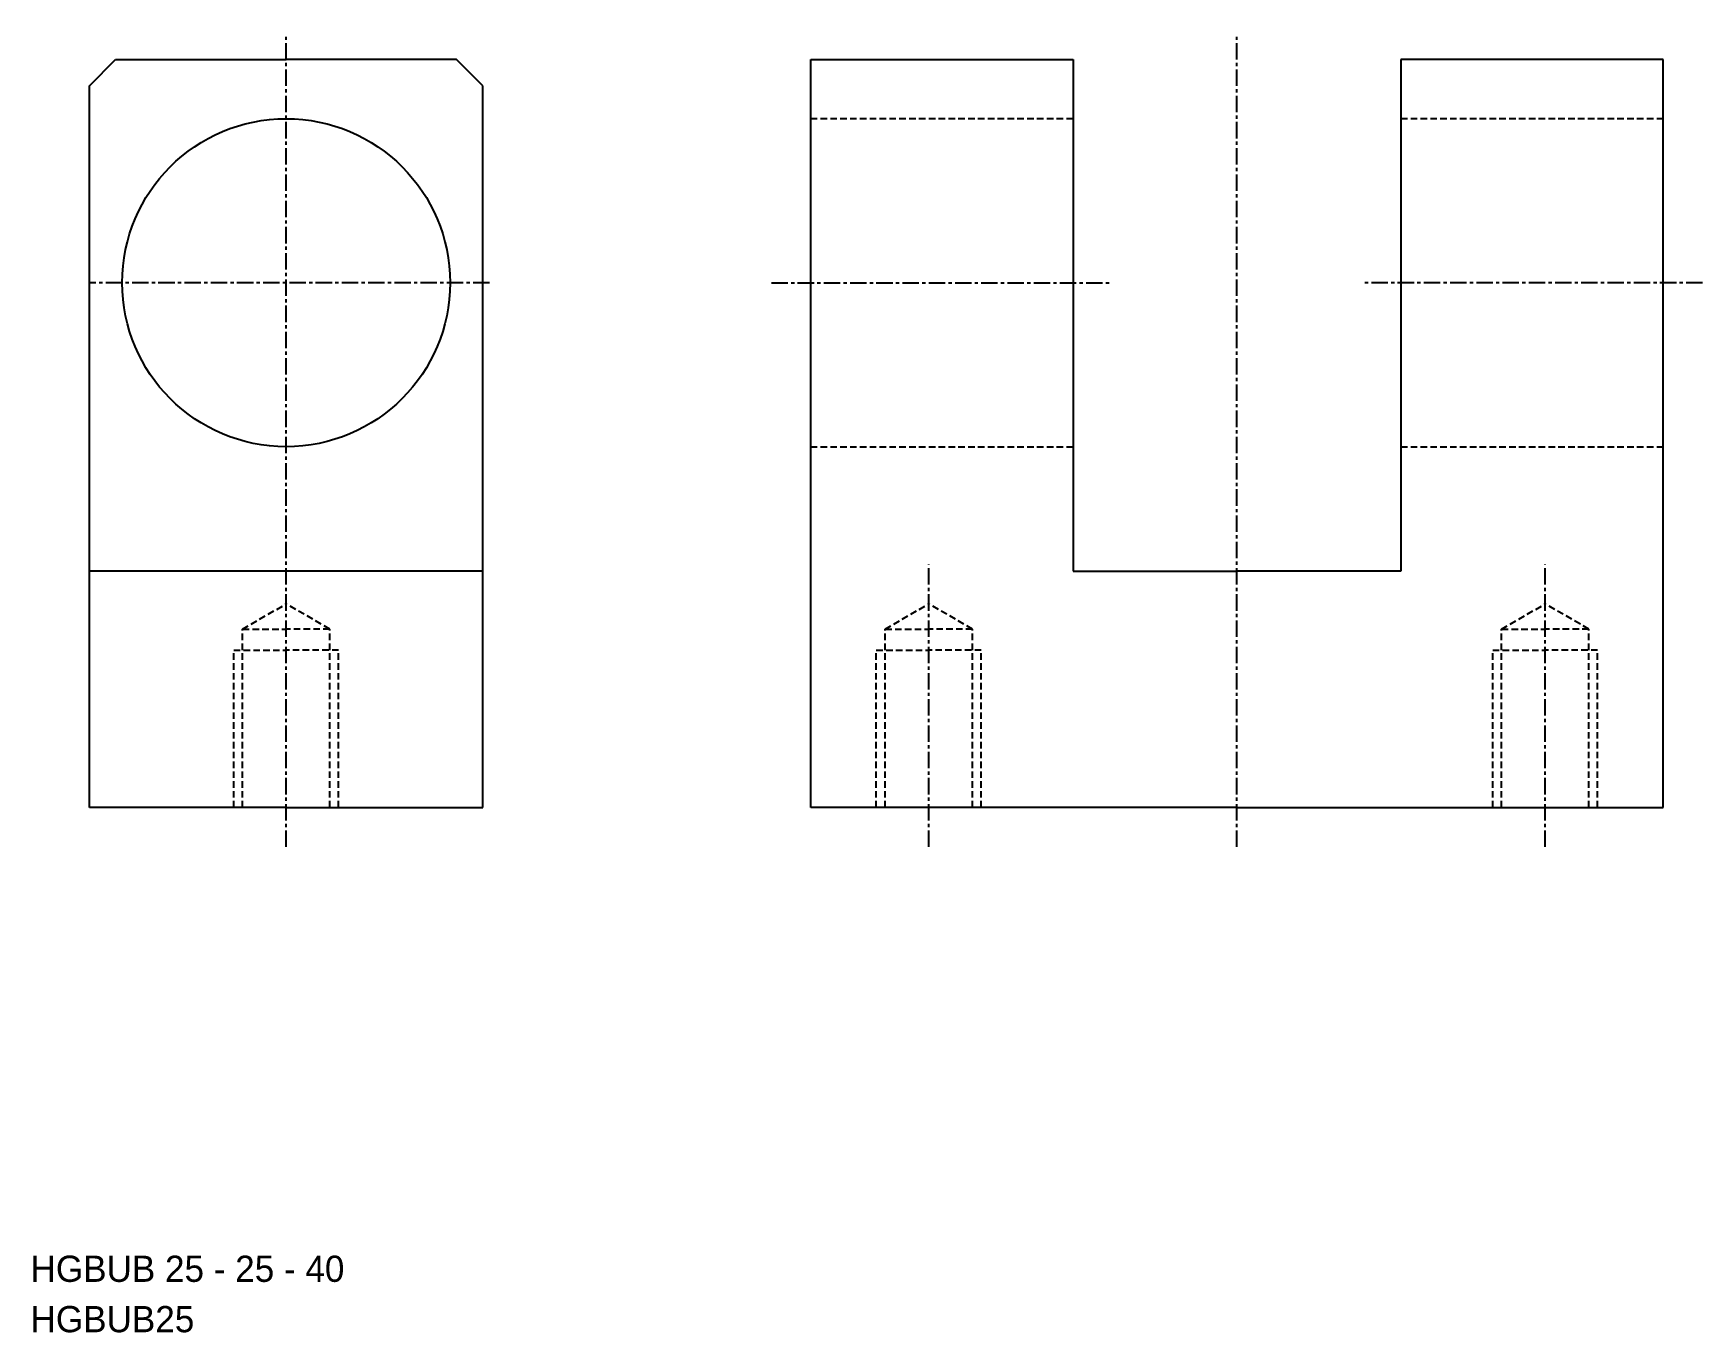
# Model space of a CAD drawing. Extents: x 67 to 194, y 111 to 210.
import ezdxf

# ---------------------------------------------------------------- set-up
doc = ezdxf.new("R2010")
doc.units = 0
doc.linetypes.add('CENTER', pattern=[2, 1.25, -0.25, 0.25, -0.25])
doc.linetypes.add('DASHED', pattern=[0.75, 0.5, -0.25])
doc.layers.get('0').update_dxf_attribs({"linetype": 'CONTINUOUS'})
doc.layers.add('CENTER', color=1, linetype='CENTER')

msp = doc.modelspace()

# ---------------------------------------------------------------- linework, layer by layer
at = {"color": 7, "linetype": 'CONTINUOUS'}
for p, q in [((71.44, 206.31), (73.44, 208.31)), ((73.44, 208.31), (86.44, 208.31)), ((99.44, 208.31), (86.44, 208.31)), ((101.44, 206.31), (99.44, 208.31)), ((126.44, 151.31), (126.44, 208.31)), ((126.44, 208.31), (146.44, 208.31)), ((146.44, 208.31), (146.44, 169.31)), ((171.44, 208.31), (171.44, 169.31)), ((191.44, 208.31), (171.44, 208.31)), ((191.44, 151.31), (191.44, 208.31)), ((71.44, 151.31), (71.44, 206.31)), ((101.44, 151.31), (101.44, 206.31)), ((101.44, 169.31), (71.44, 169.31)), ((146.44, 169.31), (158.94, 169.31)), ((171.44, 169.31), (158.94, 169.31)), ((86.44, 151.31), (71.44, 151.31)), ((86.44, 151.31), (101.44, 151.31)), ((158.94, 151.31), (126.44, 151.31)), ((158.94, 151.31), (191.44, 151.31))]:
    msp.add_line(p, q, dxfattribs=at)
at = {"color": 3, "linetype": 'DASHED'}
for p, q in [((146.44, 203.81), (126.44, 203.81)), ((191.44, 203.81), (171.44, 203.81)), ((126.44, 178.81), (146.44, 178.81)), ((171.44, 178.81), (191.44, 178.81)), ((83.12, 164.91), (86.44, 166.83)), ((89.77, 164.91), (86.44, 166.83)), ((132.12, 164.91), (135.44, 166.83)), ((138.77, 164.91), (135.44, 166.83)), ((179.12, 164.91), (182.44, 166.83)), ((185.77, 164.91), (182.44, 166.83)), ((83.12, 151.31), (83.12, 164.91)), ((83.12, 164.91), (86.44, 164.91)), ((89.77, 164.91), (86.44, 164.91)), ((89.77, 151.31), (89.77, 164.91)), ((132.12, 151.31), (132.12, 164.91)), ((132.12, 164.91), (135.44, 164.91)), ((138.77, 164.91), (135.44, 164.91)), ((138.77, 151.31), (138.77, 164.91)), ((179.12, 151.31), (179.12, 164.91)), ((179.12, 164.91), (182.44, 164.91)), ((185.77, 164.91), (182.44, 164.91)), ((185.77, 151.31), (185.77, 164.91)), ((82.44, 151.31), (82.44, 163.31)), ((82.44, 163.31), (86.44, 163.31)), ((90.44, 163.31), (86.44, 163.31)), ((90.44, 151.31), (90.44, 163.31)), ((131.44, 151.31), (131.44, 163.31)), ((131.44, 163.31), (135.44, 163.31)), ((139.44, 163.31), (135.44, 163.31)), ((139.44, 151.31), (139.44, 163.31)), ((178.44, 151.31), (178.44, 163.31)), ((178.44, 163.31), (182.44, 163.31)), ((186.44, 163.31), (182.44, 163.31)), ((186.44, 151.31), (186.44, 163.31))]:
    msp.add_line(p, q, dxfattribs=at)
at = {"color": 7, "linetype": 'CONTINUOUS'}
msp.add_circle((86.44, 191.31), 12.5, dxfattribs=at)
at = {"layer": 'CENTER', "color": 1, "linetype": 'CENTER'}
for p, q in [((86.44, 148.31), (86.44, 210.31)), ((158.94, 148.31), (158.94, 210.31)), ((101.94, 191.31), (71.44, 191.31)), ((123.44, 191.31), (149.44, 191.31)), ((194.44, 191.31), (168.44, 191.31)), ((135.44, 148.31), (135.44, 169.83)), ((182.44, 148.31), (182.44, 169.83))]:
    msp.add_line(p, q, dxfattribs=at)

# ---------------------------------------------------------------- texts
at = {"color": 7, "linetype": 'CONTINUOUS'}
for s, p in [('HGBUB 25 - 25 - 40', (66.95, 115.15)), ('HGBUB25', (66.95, 111.31))]:
    msp.add_text(s, height=2, dxfattribs=at).set_placement(p)

doc.saveas('drawing.dxf')
